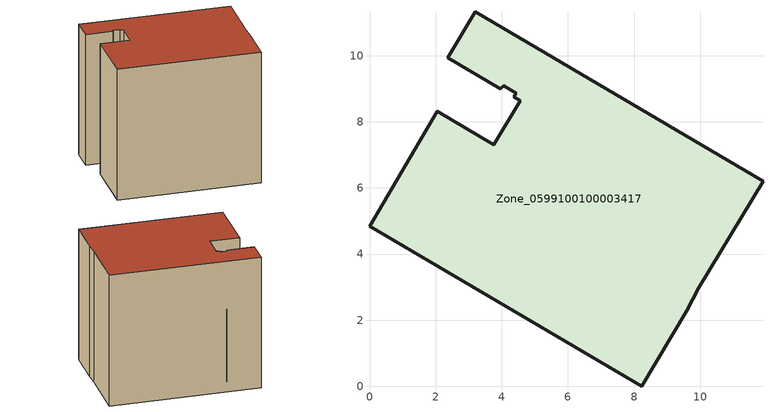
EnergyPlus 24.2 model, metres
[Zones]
Zone_0599100100003417
 floor ground (C_G): 8.24,0 0,4.83 2.05,8.31 3.77,7.3 4.55,8.64 4.36,8.75 4.43,8.86 4.06,9.09 3.96,8.99 2.37,9.93 3.2,11.33 11.9,6.2 9.96,2.98 9.59,2.28 z1.46
 wall outside (C_F): 11.9,6.2 3.2,11.33 2.37,9.93 3.96,8.99 4.06,9.09 4.43,8.86 4.36,8.75 4.55,8.64 3.77,7.3 2.05,8.31 0,4.83 8.24,0 9.59,2.28 9.96,2.98 11.9,6.2 z1.46:10.67
 roof outside (C_R): 4.43,8.86 4.36,8.75 4.55,8.64 3.77,7.3 2.05,8.31 0,4.83 8.24,0 9.59,2.28 9.96,2.98 11.9,6.2 3.2,11.33 2.37,9.93 3.96,8.99 4.06,9.09 z10.67
[BUILDING]
Pand.0599100100003417: North Axis=0; Terrain=City; Loads Convergence Tolerance Value=0.04; Temperature Convergence Tolerance Value=0.4; Solar Distribution=FullExterior; Maximum Number of Warmup Days=25; Minimum Number of Warmup Days=1
[Site:Location]
Rotterdam.The.Hague.AP_ZH_NLD Design_Conditions: Latitude=51.96; Longitude=4.45; Time Zone=1; Elevation=-4.5
[SITE:GROUNDTEMPERATURE:BUILDINGSURFACE]
18, 18, 18, 18, 18, 18, 18, 18, 18, 18, 18, 18
[MATERIAL] Thermal Absorptance=0.9; Solar Absorptance=0.7; Visible Absorptance=0.7
Name | Roughness | Thickness | Conductivity | Density | Specific Heat
G.TI.2006-2014 | MediumSmooth | 0.15 | 0.06 | 540 | 1210
F.TI.2006-2014 | Rough | 0.3 | 0.12 | 1920 | 840
R.TI.2006-2014 | MediumRough | 0.2 | 0.08 | 1500 | 1000
[CONSTRUCTION]
C_G: G.TI.2006-2014
C_F: F.TI.2006-2014
C_R: R.TI.2006-2014
[ZONE]
Zone_0599100100003417: Type=1; Multiplier=1; Ceiling Height=Autocalculate; Volume=Autocalculate; Floor Area=autocalculate; Part of Total Floor Area=Yes
[ZONEINFILTRATION:DESIGNFLOWRATE]
Infil_Zone_0599100100003417: Zone or ZoneList or Space or SpaceList=Zone_0599100100003417; Schedule=AlwaysOn; Design Flow Rate Calculation Method=Flow/Area; Flow Rate per Floor Area=0.0015; Constant Term Coefficient=1; Temperature Term Coefficient=0; Velocity Term Coefficient=0; Velocity Squared Term Coefficient=0
[HVACTEMPLATE:ZONE:IDEALLOADSAIRSYSTEM]
Zone_0599100100003417: Maximum Heating Supply Air Temperature=50; Minimum Cooling Supply Air Temperature=13; Maximum Heating Supply Air Humidity Ratio=0.0156; Minimum Cooling Supply Air Humidity Ratio=0.0077; Heating Limit=NoLimit; Cooling Limit=NoLimit; Dehumidification Control Type=ConstantSensibleHeatRatio; Cooling Sensible Heat Ratio=0.7; Dehumidification Setpoint=60; Humidification Control Type=None; Humidification Setpoint=30; Outdoor Air Method=None; Outdoor Air Flow Rate per Person=0.00944; Outdoor Air Flow Rate per Zone Floor Area=0; Outdoor Air Flow Rate per Zone=0; Demand Controlled Ventilation Type=None; Outdoor Air Economizer Type=NoEconomizer; Heat Recovery Type=None; Sensible Heat Recovery Effectiveness=0.7; Latent Heat Recovery Effectiveness=0.65
[ZONECONTROL:THERMOSTAT]
ThermostatControl_Zone_0599100100003417: Zone or ZoneList=Zone_0599100100003417; Control Type Schedule=DualSetpointControlType; Control 1=Thermostat_Zone_0599100100003417; Temperature Difference Between Cutout And Setpoint=0
[THERMOSTATSETPOINT:DUALSETPOINT]
Thermostat_Zone_0599100100003417: Heating Setpoint Temperature Schedule=HeatingSetpoint_Zone_0599100100003417; Cooling Setpoint Temperature Schedule=CoolingSetpoint_Zone_0599100100003417
[SCHEDULE:COMPACT]
HeatingSetpoint_Zone_0599100100003417: Through: 12/31, For: AllDays, Until: 24:00, 21
CoolingSetpoint_Zone_0599100100003417: Through: 12/31, For: AllDays, Until: 24:00, 24
DualSetpointControlType: Through: 12/31, For: AllDays, Until: 24:00, 4
AlwaysOn: Through: 12/31, For: AllDays, Until: 24:00, 1
